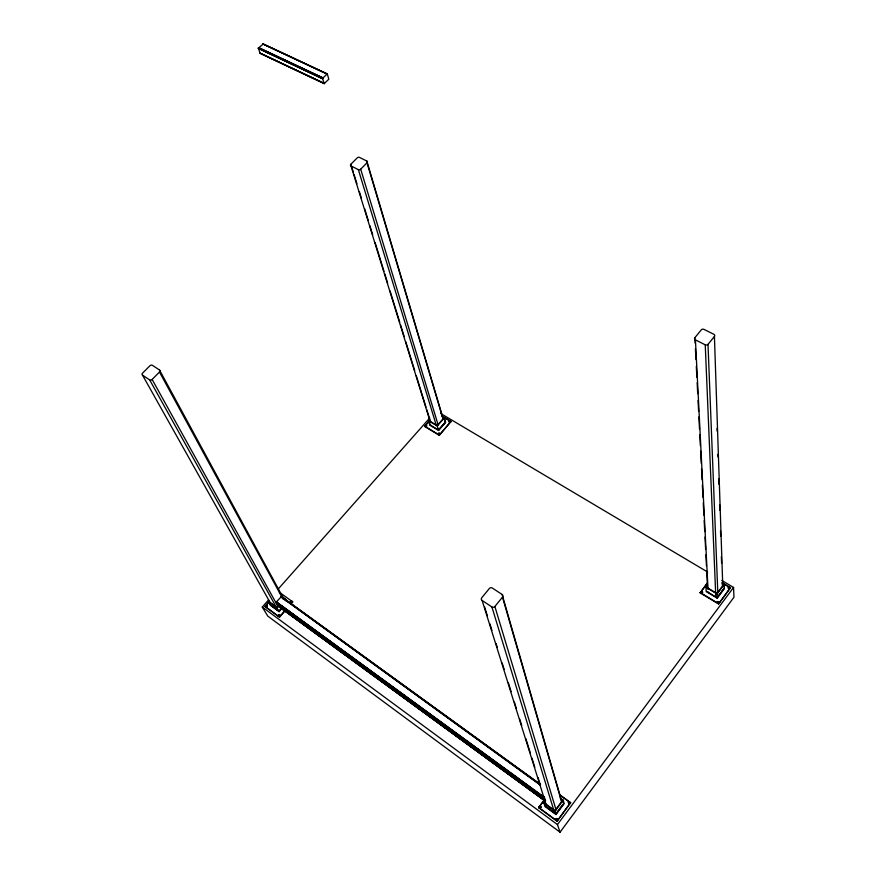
<?xml version="1.0" encoding="UTF-8"?>
<svg xmlns="http://www.w3.org/2000/svg" width="876" height="876" viewBox="0 0 876 876"><rect width="100%" height="100%" fill="white"/><g stroke="black" fill="none" stroke-linecap="round" stroke-linejoin="round"><path stroke-width="1.31" d="M728.011 587.665L728.372 588.519M717.225 602.031L717.805 603.027M700.712 592.329L701.588 591.355L702.672 592.198M702.672 592.165L702.037 593.085L700.888 592.723M324.12 83.581L322.576 78.303L327.263 73.869L328.829 79.201L324.175 83.614L260.117 53.305L258.387 48.07L263.227 44.019M545.288 801.08L277.801 605.831L276.115 602.173L281.481 596.534M322.521 78.61L258.343 48.268M570.035 802.821L568.787 803.861L568.239 802.175M545.058 801.19L544.401 797.664L276.29 601.867L544.554 797.434M438.131 433.828L438.372 433.259M426.711 425.736L426.481 426.294M292.113 602.042L291.741 601.111M266.884 606.575L267.158 605.732M729.905 588.223L729.916 587.533M717.225 602.064L717.619 601.473M719.119 602.611L719.13 601.911M541.193 807.343L539.715 808.022M539.277 806.654L539.726 808.055M438.515 433.532C439.861 435.427 438.482 431.769 439.358 434.014M438.12 433.795L439.402 434.31L439.194 432.996M322.62 78.205L258.42 47.961L322.718 78.008M290.427 601.735L291.095 601.111M292.102 602.02L290.996 602.71L290.372 601.932M278.459 615.138L278.349 615.806M717.718 601.834C719.021 604.429 717.871 599.721 718.692 602.557M728.514 587.467C729.817 590.03 728.646 585.365 729.478 588.179M719.119 602.578L717.805 602.995M729.905 588.201L728.602 588.606M555.942 818.567C554.552 820.549 558.636 820.856 557.585 818.71M556.227 818.83C557.344 821.874 556.588 816.421 557.191 819.695M568.524 802.438C569.652 805.449 568.874 800.051 569.488 803.292M701.205 591.88C702.475 594.443 701.38 589.789 702.169 592.581M539.288 806.676L540.153 806.128M539.715 806.697C540.799 809.698 540.087 804.321 540.667 807.552M268.614 599.874L262.274 607.035L267.717 616.069L560.038 832.2L733.957 597.246L733.562 587.435L721.802 580.449M570.605 802.657L557.07 821.206L570.605 802.657L559.753 794.806M707.293 582.989L700.154 592.833L718.583 603.969L730.496 587.61L722.437 582.814M718.583 603.969L730.496 587.61M560.038 832.2L557.454 824.568L733.562 587.435M560.574 798.737L562.677 800.259L554.913 810.65L544.412 802.963L545.485 806.369L555.942 814.034L563.651 803.686M723.784 584.412L716.984 593.523L706.472 587.216M563.191 800.182L564.166 803.61L556.019 814.549L554.99 811.165L563.191 800.182L560.158 797.981M717.258 598.188L717.083 593.961L724.266 584.336L724.408 588.595L717.258 598.188L706.209 591.53L705.99 587.303L707.589 585.179M556.862 812.556L562.512 804.989A1.61 1.588 7.5 0 0 562.71 804.628M718.659 595.516L720.072 593.61M721.485 591.716L722.897 589.822M723.915 588.672L717.148 597.75L706.691 591.453M557.07 821.206L538.641 807.65L544.237 800.204M700.154 592.833L707.315 583.317M556.019 814.549L544.971 806.446L543.886 803.04L545.025 801.529M538.641 807.65L544.16 799.941M482.107 600.465L491.918 606.98A2.124 1.916 -15.4 0 0 494.874 606.499L502.485 597.125A2.113 1.905 -14.4 0 0 502.101 594.465L492.29 588.026A2.102 1.894 -15.3 0 0 489.355 588.508L481.745 597.793A2.113 1.905 -16.4 0 0 482.107 600.465L546.547 805.986M694.854 337.709A1.982 1.566 -2.5 0 0 695.424 339.877L705.246 344.837A1.993 1.577 -2 0 0 708.005 344.345L714.422 336.45A1.993 1.566 -1.8 0 0 713.83 334.282L704.008 329.387A1.982 1.555 -2.4 0 0 701.271 329.88L694.854 337.709L695.128 343.173M449.333 421.301L450.089 421.871M450.319 422.068C451.512 420.195 447.592 421.017 449.3 422.276M278.48 615.16L280.013 615.051M278.831 615.16C279.455 617.602 279.4 613.222 279.564 615.839M290.887 601.527C291.533 603.947 291.445 599.611 291.62 602.206M279.148 616.343L279.948 615.861M425.495 425.528L426.24 426.097M265.921 605.666C266.534 608.086 266.446 603.794 266.643 606.345M281.568 608.251L279.061 611.273L271.899 606.028M444.296 423.382L439.369 428.977A1.347 1.117 -16.6 0 1 438.471 429.47M279.072 611.689L276.893 607.769L268.22 601.418L270.432 605.349L279.072 611.689L281.743 608.656M438.591 430.423L445.709 422.331L444.384 417.819L437.233 425.933L438.591 430.423L429.82 425.145L428.43 420.655L437.233 425.933M284.799 611.087L279.466 617.175L285.521 609.773M290.865 603.695L292.65 601.659L291.029 603.991M451.03 421.389L439.259 435.262L451.03 421.389L442.019 416.023M276.893 607.769L278.678 605.743M279.466 617.175L265.045 606.564L269.326 601.254M439.259 435.262L424.63 426.426L429.612 420.338M265.045 606.564L268.603 602.557M424.63 426.426L428.868 421.641M278.568 588.628L429.787 417.918M568.579 803.336L569.433 802.394M556.271 819.739L557.147 818.786M539.758 807.595L540.623 806.654M728.613 588.234L729.38 587.402M717.816 602.611L718.594 601.779M701.304 592.647L702.07 591.815M142.536 375.169L149.665 379.91A1.829 1.38 -28.1 0 0 152.128 379.461L159.476 372.037A1.818 1.38 -27.7 0 0 159.509 369.99L152.358 365.303A1.818 1.369 -27.7 0 0 149.916 365.752L142.58 373.121A1.818 1.369 -28.2 0 0 142.536 375.169L270.717 603.608M351.024 165.947L358.361 169.648A1.675 1.205 -17.2 0 0 360.682 169.188L367.022 162.783A1.675 1.194 -16.9 0 0 366.858 161.075L359.521 157.417A1.675 1.194 -17.1 0 0 357.211 157.877L350.871 164.239A1.675 1.194 -17.4 0 0 351.024 165.947L430.215 421.739M290.843 602.261L291.675 601.473M278.787 615.894L279.619 615.105M438.602 434.08L439.358 433.368M265.866 606.4L266.786 605.71M449.333 421.936L450.078 421.236M425.495 426.163L426.24 425.462M555.942 818.589L557.596 818.731M717.433 601.648L719.13 601.932M265.724 605.491L266.589 605.217M266.862 606.542L266.227 606.838M277.834 605.863L300.479 621.807M260.457 53.305L324.591 83.494M568.447 802.033L569.225 801.89M728.405 587.128L729.139 586.986M426.305 425.178L425.024 425.922L426.294 426.404M278.086 605.874L453.746 734.066M291.073 601.078L291.938 601.264M277.944 605.896L545.222 801.124M279.159 616.365L278.535 616.135M540.142 806.106L541.226 807.103M266.567 605.185L267.169 605.754M266.019 606.849L265.417 606.28M569.225 801.868L569.882 802.339M262.899 43.8L327.372 73.945M327.438 74.066L262.68 43.877L326.836 74M258.639 47.622L322.839 77.844M258.573 47.698L322.773 77.92M258.387 48.07L322.554 78.402M258.354 48.454L322.543 78.785M259.975 53.14L324.449 83.581M426.294 425.145L426.721 425.769M440.825 413.56L707.698 572.072M443.245 417.042L451.129 421.728M722.054 583.022L730.507 587.927M705.99 587.303L717.083 593.961M424.521 426.086L439.15 434.923M700.132 592.515L718.572 603.652M279.411 592.264L292.814 601.965M559.83 795.069L570.67 802.92M281.678 596.271L284.93 598.637L286.003 600.607M281.273 596.457L539.736 783.845M281.043 596.545L540.547 784.699M280.878 596.676L540.404 784.841M280.791 596.753L540.24 785.027M276.17 602.075L544.335 797.773M276.115 602.173L544.226 798.003M276.049 602.37L544.16 798.2M276.028 602.546L544.138 798.419M279.772 606.553L285.291 610.583M293.011 616.222L299.625 621.051M306.25 625.891L312.863 630.72M318.382 634.75L327.208 641.199M331.621 644.429L340.435 650.868M348.155 656.518L354.78 661.347M361.394 666.187L368.019 671.016M374.632 675.856L382.352 681.495M387.871 685.525L395.591 691.164M403.31 696.803L409.924 701.643M416.549 706.483L423.163 711.312M433.094 718.572L437.507 721.791M443.015 725.821L450.735 731.46M456.254 735.49L465.079 741.939M471.693 746.768L478.318 751.608M484.932 756.448L492.651 762.087M501.477 768.537L505.89 771.756M514.716 778.206L519.129 781.425M526.848 787.064L533.462 791.904M540.076 796.733L545.595 800.763M302.603 623.493L313.641 631.552M315.853 633.173L326.89 641.232M329.091 642.853L355.667 662.136M357.791 663.822L368.829 671.892M371.041 673.502L385.385 683.992M387.597 685.601L410.778 702.541M412.979 704.151L424.017 712.221M426.229 713.83L440.584 724.321M442.785 725.93L453.823 734M456.035 735.61L465.966 742.87M468.178 744.48L495.772 764.649M497.973 766.259L509.011 774.329M511.223 775.939L522.26 784.009M524.472 785.619L535.51 793.689M537.711 795.298L545.518 800.861M455.881 735.731L545.365 801.014M276.871 607.353L268.669 601.341L270.323 604.287M543.886 803.04L554.99 811.165M546.963 807.289L554.607 812.895A1.61 1.599 7 0 0 554.979 813.092M277.035 609.641L272.053 605.984A1.434 1.226 -32.9 0 1 271.823 605.754M538.554 807.387L556.994 820.954M264.88 606.269L279.291 616.879M262.274 607.035L557.454 824.568M149.665 379.91L276.707 607.988M152.128 379.461L277.999 606.466M159.509 369.99L283.485 598.341M159.476 372.037L282.915 598.954M284.481 598.713L285.554 600.684M484.603 606.926L487.461 616.047M489.914 623.865L491.951 630.381M496.035 643.422L497.25 647.331M502.156 662.979L504.193 669.494M508.277 682.524L511.124 691.657M514.398 702.081L516.435 708.596M519.698 719.032L521.735 725.547M525.819 738.577L530.308 752.922M531.94 758.134L534.798 767.256M538.061 777.691L540.098 784.206M544.182 797.248L545.409 801.157M350.871 164.239L353.291 172.079M354.101 174.685L356.926 183.829M359.357 191.658L361.372 198.195M364.602 208.641L368.238 220.391M369.858 225.614L372.683 234.757M375.103 242.586L383.984 271.319M384.794 273.925L387.619 283.068M390.05 290.909L399.741 322.248M400.551 324.854L404.186 336.603M405.796 341.826L414.687 370.559M416.297 375.782L425.988 407.121M426.798 409.738L430.434 421.487M491.918 606.98L553.818 810.289M358.361 169.648L436.314 425.397M360.682 169.188L438.175 425.068M494.874 606.499L556.085 809.95M366.858 161.075L442.544 416.571M367.022 162.783L443.136 419.451M502.101 594.465L561.79 801.452M502.485 597.125L561.757 802.372M562.677 800.259L563.323 802.536M695.424 339.877L708.027 589.471M695.413 348.637L695.971 359.554M696.31 366.387L696.869 377.304M697.154 382.768L697.701 393.685M698.052 400.518L698.61 411.435M698.884 416.899L699.508 429.185M699.793 434.649L700.351 445.577M700.625 451.041L701.249 463.327M701.534 468.791L702.081 479.709M702.366 485.173L702.99 497.459M703.264 502.923L703.888 515.208M704.173 520.673L704.731 531.59M705.005 537.054L705.629 549.34M705.914 554.804L706.461 565.732M706.746 571.196L707.37 583.482M705.246 344.837L715.812 596.808A1.544 1.369 7.5 0 0 717.17 596.983M708.005 344.345L717.794 592.373M717.028 428.375L717.115 431.101M717.904 454.283L717.992 457.02M718.736 478.833L718.922 484.286M719.612 504.74L719.798 510.193M720.499 530.648L720.685 536.101M721.375 556.556L721.605 563.377M722.251 582.474L722.35 585.201M714.422 336.45L722.809 587.095M279.991 610.046A1.434 1.237 -32.9 0 1 278.031 610.375M708.169 592.198A1.544 1.358 6.6 0 1 707.633 591.661M444.581 422.528A1.336 1.106 -16.2 0 1 444.57 422.823M431.43 425.659A1.336 1.106 -16.9 0 1 431.101 425.353M445.282 422.407L438.548 430.061L430.247 425.068L428.857 420.579L437.19 425.583L443.957 417.896L445.282 422.407"/></g></svg>
